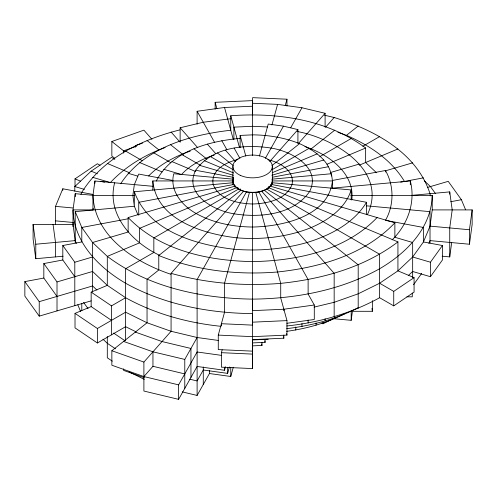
<?xml version="1.0" encoding="UTF-8"?>
<svg xmlns="http://www.w3.org/2000/svg" width="497" height="497" viewBox="0 0 497 497"><rect width="100%" height="100%" fill="white"/><g stroke="black" fill="none" stroke-linecap="round" stroke-linejoin="round"><path stroke-width="0.75" d="M222.178 349.838L221.395 352.684L221.395 367.171L252.619 368.588L252.619 339.507M350.87 195.427L432.235 195.427C431.464 228.048 406.204 253.259 379.627 268.753C340.992 290.211 296.473 298.654 252.619 299.126L252.619 310.65L283.837 309.233L314.29 305.009L314.29 319.496L286.881 323.292M252.619 155.592L252.619 134.855L240.132 135.42L240.132 147.615M252.619 134.743L252.619 97.648L286.962 99.207L286.962 106.072M252.619 115.428L252.619 100.611L215.151 102.314L215.151 109.178M93.405 195.352L75.215 193.687L73.003 209.908L73.003 226.682M76.358 243.368L75.215 240.616L73.003 224.395L73.301 222.184M153.3 186.344L94.927 181.007L92.958 195.427L92.958 209.908L73.003 209.908C73.767 242.536 99.033 267.74 125.611 283.24C164.246 304.698 208.765 313.141 252.619 313.613L252.619 325.131L221.395 323.715L221.395 326.001M92.958 209.908L93.163 208.392M114.633 182.809C106.327 214.592 132.587 242.66 159.388 255.197M233.391 177.969L232.658 182.467M152.834 190.09L152.834 180.939L232.658 180.939C235.118 196.868 273.182 196.613 272.331 179.137L331.468 173.733L332.45 180.939L332.45 188.568M351.789 199.931C355.088 172.714 327.747 154.132 304.947 146.578M333.742 318.72L351.174 320.317L352.404 311.302L372.365 311.302L372.365 300.629M314.073 307.115L334.164 302.306L358.194 293.808L379.627 283.24L397.929 270.865L412.659 256.992L423.444 241.958L430.023 226.135L432.235 209.908L432.235 195.427M442.156 256.21L449.735 256.906L451.68 242.635M428.88 243.368L430.023 240.616L469.448 244.226L469.448 229.738L472.15 209.908L432.235 209.908M469.448 244.226L472.15 224.395L472.15 209.908M249.494 192.32L224.52 283.365L224.52 312.333L218.276 335.096L218.276 349.584L252.619 351.143M259.446 156.046L268.231 124.039L283.452 126.151L297.92 129.611L297.92 143.329M271.934 125.008L277.593 104.382L301.959 107.762L325.1 113.297L325.1 127.015M285.203 105.612L286.962 99.207M243.555 191.208L171.074 273.338L171.074 331.275L143.894 362.077L143.894 391.046L178.609 399.352L197.11 366.475L224.52 370.271L225.495 366.718M189.674 379.18L197.11 380.957L203.279 370.004L227.645 373.377L229.397 366.979M182.231 391.884L197.11 395.444L209.448 373.527L230.763 376.484L233.298 367.233M55.502 224.669L55.502 206.373L62.808 188.792L93.181 194.489M80.936 194.414L81.794 192.351C103.053 157.959 142.024 139.415 180.001 129.86M156.306 181.001C171.713 151.026 208.821 141.21 239.983 138.39M195.675 170.26C183.325 194.501 214.511 210.871 234.118 213.816C260.198 217.928 293.093 214.915 309.563 191.625C321.913 167.377 290.726 151.013 271.12 148.069C245.04 143.956 212.144 146.969 195.675 170.26L233.64 177.379M272.331 182.747L351.174 189.953C345.415 208.454 328.231 220.165 311.271 227.551C287.819 237.026 262.118 239.883 237.007 237.846C204.081 234.137 156.437 220.32 152.834 180.939M367.382 214.679C388.654 170.185 333.736 138.259 297.169 131.481M385.486 220.351C394.158 205.006 394.158 185.847 385.486 170.502L332.338 180.473M246.45 191.898L197.11 279.569L197.11 395.444M265.317 158.381L283.452 126.151M290.708 127.741L301.959 107.762M184.778 388.393L184.778 359.424L197.11 337.506L218.431 340.457M178.609 399.352L178.609 384.864L197.11 351.988L221.476 355.367M120.634 183.753C144.441 147.64 190.028 134.842 230.763 130.245L230.763 115.764C277.351 112.254 327.337 119.541 365.637 148.019L365.637 162.5L376.546 172.782M271.598 184.505L366.5 202.304C353.547 223.613 330.045 235.367 306.978 242.542C283.265 249.239 258.415 251.233 233.888 249.227C196.023 244.772 148.665 231.571 134.345 191.755L232.907 182.747M413.554 284.706L421.649 273.431M408.292 275.587L412.659 271.474L430.439 276.705L430.439 262.223L442.423 245.518L423.444 241.958L423.444 227.471L386.244 220.494M430.439 276.705L442.423 259.999L442.423 245.518M269.734 161.55L297.92 129.611M298.424 143.521L325.1 113.297M325.603 127.207L334.164 117.509C373.477 129.729 416.418 151.908 430.023 193.687L430.327 195.899M240.89 190.264L158.773 255.514L158.773 270.001L147.044 279.32L147.044 322.777L111.85 350.739L111.85 365.227L143.894 376.564L152.952 366.295L152.952 351.814L123.579 341.42M74.799 191.146L74.799 186.568L91.156 171.154L111.496 157.406L114.857 159.344M148.653 175.957C160.065 164.277 174.882 156.35 190.245 151.144M377.093 217.556C345.204 250.656 296.982 260.801 252.619 261.596C208.255 260.801 160.034 250.656 128.145 217.556L234.839 186.17M270.399 186.17L394.873 222.793C364.674 254.706 320.068 267.429 277.593 271.983C237.423 275.251 196.296 270.672 158.773 255.514M392.152 239.846C407.515 224.868 415.914 202.204 410.311 181.007L332.226 188.146M271.971 165.563L299.542 143.652C313.303 149.845 329.157 159.91 331.468 176.019M310.097 149.752L334.736 130.177M337.917 132.314L346.465 135.339L358.194 126.014M75.016 186.487L75.016 178.864L97.387 163.743L100.071 165.296M236.982 188.307L237.995 187.624M268.765 187.717L397.929 241.896C364.264 267.485 322.249 279.053 280.718 283.365C243.921 286.378 206.646 283.383 171.074 273.338M286.806 325.976C319.167 322.522 351.056 313.483 379.627 297.722L393.736 305.872L393.736 291.385L414.076 277.637L397.929 270.865L397.929 241.896M393.736 305.872L414.076 292.124L414.076 277.637M238.504 189.09L153.834 237.976L153.834 252.457L125.611 268.753L125.611 340.414M272.107 169.688L309.066 148.348M319.819 156.63L351.404 138.396M362.829 146.28L379.627 136.582M111.496 334.841L111.496 305.872L125.611 297.722C154.847 313.911 187.586 322.833 220.711 326.293M135.979 331.803L125.611 326.691L97.387 342.986L97.387 328.505L125.611 312.209L147.044 322.777L171.074 331.275L197.11 337.506M165.178 147.553C144.602 154.909 125.418 166.607 110.359 182.548L92.579 177.317M321.826 322.845L323 323.783L333.207 318.745M286.651 331.337C306.655 328.641 326.498 323.131 344.458 313.824M358.033 307.749C335.935 319.273 311.395 325.684 286.732 328.66M236.473 187.717L139.595 228.353L139.595 242.834L107.302 256.377L92.579 242.505L81.794 227.471L75.215 211.647L134.345 206.243L137.855 214.679M272.275 172.695L317.204 153.853M327.032 164.215L365.637 148.019M359.319 165.153L397.929 148.957M111.496 320.354L91.156 306.606L91.156 292.124L107.302 285.346L125.611 297.722M97.387 342.986L75.016 327.865L75.016 313.377L91.156 306.606M114.782 158.319L111.85 155.99L111.85 141.502L143.894 130.164L151.945 139.29M135.308 147.187L135.308 145.664L142.527 143.111M135.762 146.516L123.579 150.827L123.579 153.113M214.238 155.114C202.03 158.934 190.295 165.06 181.492 174.503L163.706 169.272M271.884 175.273L323.746 160.015M330.418 172.54L359.312 164.041M128.102 218.786L81.794 227.471L81.794 241.958L62.808 245.518L74.799 262.223L92.579 256.992M385.243 170.893L412.659 162.83M74.799 276.705L62.808 259.999L43.829 263.559L57.012 281.936L92.579 271.474L107.302 285.346L107.302 256.377C148.709 287.552 201.695 298.43 252.619 299.126M57.012 296.423L43.829 278.047L24.85 281.606L39.232 301.654L92.579 285.961L96.94 290.068M427.476 187.444L448.219 181.337L461.402 199.713L465.577 209.74M24.85 281.606L24.85 296.094L39.232 316.135L91.094 300.878M180.131 142.266L180.131 127.779L203.279 122.243L230.67 118.727M238.113 159.543C226.371 161.836 210.312 170.303 213.194 184.549C219.165 199.751 237.995 203.633 252.619 203.987C267.243 203.633 286.073 199.751 292.043 184.549C294.92 170.608 279.37 162.09 267.846 159.717M233.64 184.505L138.731 202.304L138.731 215.263M272.356 177.236L328.542 166.7M400.669 182.138L423.444 177.864M450.779 201.707L461.402 199.713M197.11 124.244L197.11 111.285L224.52 107.489L252.619 106.209M411.827 195.352L449.735 191.885L452.195 209.908L449.735 227.937L449.735 256.906M63.082 256.21L35.79 258.707L35.79 244.226L75.215 240.616M252.619 322.174L286.962 320.608L286.962 335.096L252.619 336.655L218.276 335.096M252.619 339.619L283.837 338.202L283.837 335.152M252.619 339.948L268.231 339.234M252.619 342.905L265.106 342.34L265.106 339.289M252.619 345.869L261.981 345.446L261.981 342.396M134.407 195.427L92.958 195.427C94.759 236.932 135.414 262.379 170.875 274.282M35.79 258.707L33.088 238.883L33.088 224.395L73.003 224.395M406.906 296.821L412.28 296.821L412.28 293.006M252.619 103.246L277.593 104.382M267.603 126.971L252.619 126.294L233.888 127.145L233.888 139.34M252.619 134.855C268.622 135.01 284.663 137.632 299.542 143.652M221.395 352.684L252.619 354.106M232.907 179.137L173.77 173.733C169.247 190.612 182.275 205.857 196.172 213.53C213.343 223.066 233.124 226.818 252.619 227.03C282.11 226.458 328.486 216.698 332.45 180.939L272.573 180.939L272.573 183.989M366.339 205.826L430.023 211.647L430.023 242.903M430.023 226.135L469.448 229.738M55.502 206.373L72.935 207.963M55.502 220.854L72.935 222.451M172.9 180.473L138.731 174.062L134.345 184.611L132.873 195.427L134.345 206.243L134.345 191.755M100.773 181.424L104.569 182.138M324.491 115.198L334.164 117.509M152.952 351.814L184.778 359.424M152.952 366.295L184.778 373.906M143.894 376.564L178.609 384.864M199.272 165.246L233.354 175.273M128.145 173.291L137.775 176.124M412.659 256.992L430.439 262.223M74.799 186.568L84.428 189.4M135.308 332.095L162.016 341.545L190.947 348.465L190.947 377.434M111.85 350.739L143.894 362.077M144.354 377.739L123.579 370.389L123.579 368.867M204.18 160.624L233.665 172.993M171.887 161.562L195.756 171.577M139.595 162.5L162.059 171.925M107.302 163.445L129.065 172.571M91.156 171.154L97.474 173.801M75.016 178.864L80.626 181.219M346.465 135.339C369.308 145.329 391.375 159.612 404.465 181.424M129.065 371.849L144.279 379.354M210.281 156.499L233.13 169.688M266.727 189.09L379.627 254.271L379.627 297.722M182.057 154.691L200.204 165.166M153.834 152.877L170.633 162.575M379.627 283.24L393.736 291.385M125.611 151.069L142.409 160.767M267.746 187.965L268.765 188.655M91.156 292.124L111.496 305.872M113.614 333.071L124.977 340.749M75.016 313.377L97.387 328.505M115.509 348.832L107.302 343.29L102.941 339.178M112.353 361.189L107.302 357.772L107.302 336.426M217.425 152.977L233.261 165.563M264.348 190.264L358.194 264.839L358.194 308.289M193.967 148.814L206.87 159.071M170.502 144.658L183.405 154.915M147.044 140.502L158.773 149.821M135.308 145.664L136.482 146.596M111.85 141.502L124.753 151.759M424.233 180.722L430.439 186.568L435.322 193.376M225.439 150.144L235.503 161.55M261.677 191.208L334.164 273.338L334.164 316.794M207.317 144.093L215.872 153.79M180.131 127.779L197.75 147.739M171.074 131.997L179.628 141.695M83.589 302.4L88.081 308.662M234.118 148.069L239.921 158.381M258.788 191.898L308.121 279.569L308.121 294.05L314.29 305.009M221.78 140.632L226.862 149.659M197.11 111.285L214.524 142.229M77.787 304.748L80.651 311.625M240.132 135.42L245.791 156.046M255.738 192.32L280.718 283.365L280.718 297.852L286.962 320.608M230.763 115.764L239.349 147.056M224.52 107.489L233.298 139.495M286.57 333.673L286.962 335.096M283.445 336.78L283.837 338.202M215.151 102.314L216.909 108.719M264.715 340.917L265.106 342.34M261.596 344.023L261.981 345.446M371.967 308.42L372.365 311.302M53.042 224.395L55.502 242.418L55.502 256.906M33.088 224.395L35.79 244.226M449.735 191.885L449.735 194.172M412.659 277.575L412.659 242.505L394.873 237.274L394.873 222.793M410.311 181.007L410.311 184.816M385.486 170.502L385.486 172.024M366.5 202.304L366.5 214.505M351.174 189.953L351.174 199.862M351.174 311.165L351.174 320.317M334.736 317.092L334.736 318.614M325.1 318.726L325.1 321.012M323 322.255L323 323.783M316.042 322.944L316.042 325.231M308.121 319.969L308.121 323.019M301.959 323.497L301.959 326.548M295.79 327.026L295.79 330.076M283.837 309.233L283.837 310.755M272.331 166.458L272.331 180.939M272.331 182.188L272.331 183.716M271.598 183.48L271.598 185.766M270.399 184.859L270.399 186.381M268.765 186.369L268.765 187.891M252.619 192.463L252.619 368.588M240.132 188.785L240.132 190.308M234.839 185.623L234.839 187.145M233.64 183.48L233.64 185.002M232.907 166.458L232.907 184.474M230.763 367.333L230.763 376.484M227.645 367.277L227.645 373.377M224.52 367.227L224.52 370.271M209.448 370.476L209.448 373.527M203.279 366.954L203.279 384.485M128.145 217.556L128.145 232.043L92.579 242.505L92.579 292.056M94.927 181.007L94.927 183.294M81.794 303.704L81.794 310.569M75.215 193.687L75.215 196.737M75.215 211.647L75.215 242.903M74.799 262.223L74.799 305.674M62.808 188.792L62.808 190.314M62.808 245.518L62.808 259.999M57.012 281.936L57.012 310.905M43.829 263.559L43.829 278.047M39.232 301.654L39.232 316.135M272.089 179.162A19.712 11.381 0 0 1 252.619 192.32A19.712 11.381 0 0 1 233.149 179.162M240.213 175.304A19.712 11.381 0 0 0 272.089 168.234A19.712 11.381 0 0 0 245.555 155.834A19.712 11.381 0 0 0 240.213 175.304"/></g></svg>
